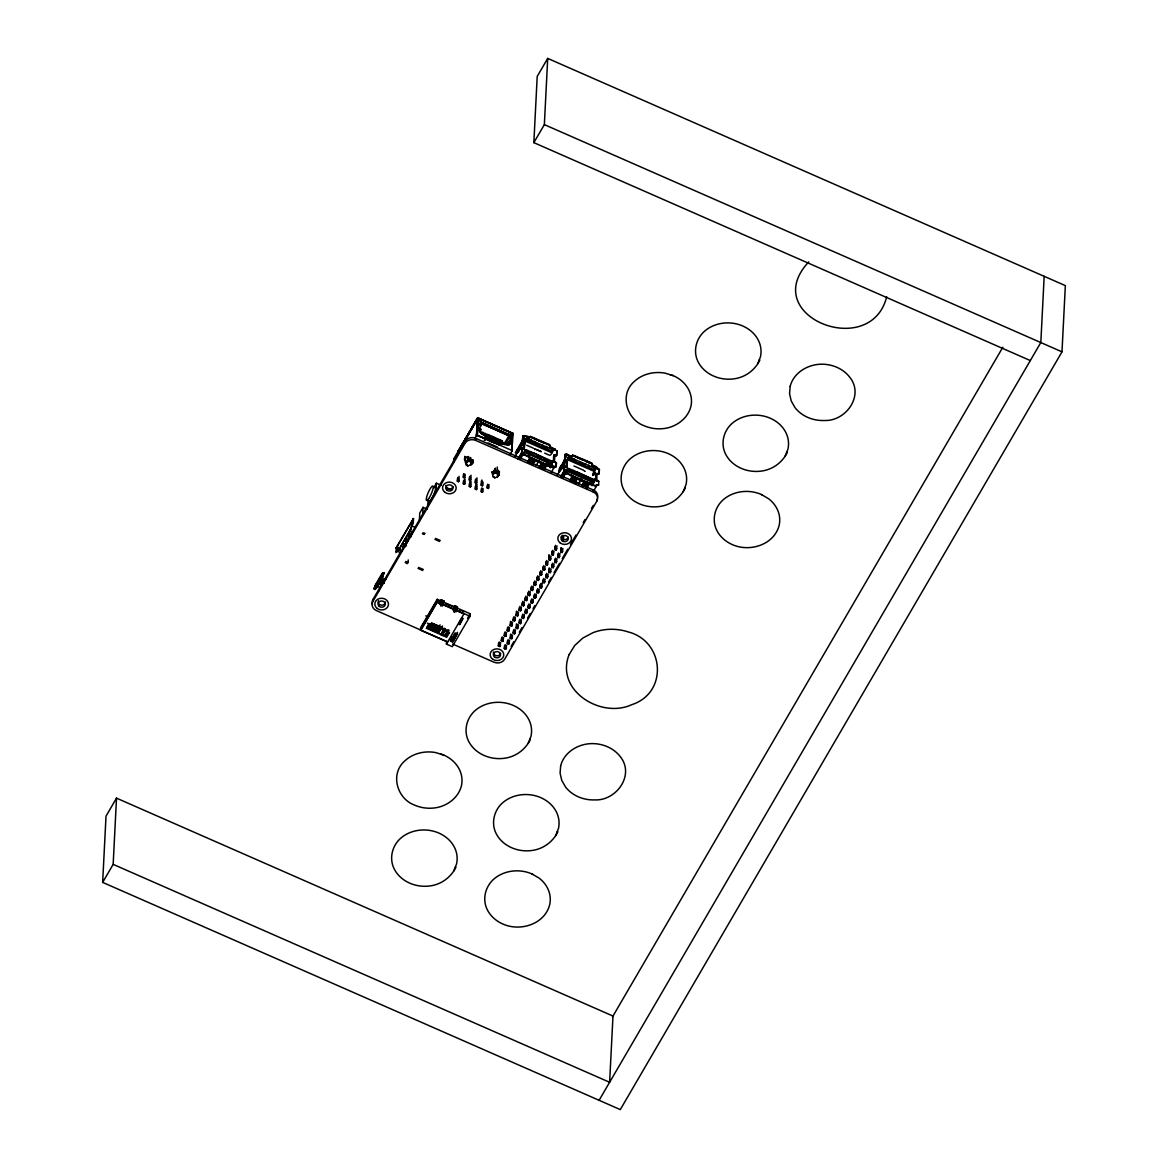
<?xml version="1.0" encoding="UTF-8"?>
<svg xmlns="http://www.w3.org/2000/svg" width="1168" height="1168" viewBox="0 0 1168 1168"><rect width="100%" height="100%" fill="white"/><g stroke="black" fill="none" stroke-linecap="round" stroke-linejoin="round"><path stroke-width="1.5" d="M511.058 437.066L512.708 433.197L478.135 417.983L478.179 428.072C478.398 432.715 489.757 440.102 486.968 435.606M502.167 441.884L502.05 444.147L508.766 444.833L511.642 442.76L512.591 433.109L512.08 450.936L510.241 454.191M502.036 444.117L508.766 444.833L508.927 441.577L511.642 442.76L511.832 438.993L510.547 439.285L507.788 444.001M543.485 468.076L543.689 467.945C540.419 464.879 539.572 469.667 540.901 465.74L541.981 464.733L544.828 465.974C542.638 470.149 544.872 467.784 540.609 466.514L540.156 467.375L543.354 468.777M502.05 444.147L499.378 442.891L499.335 444.628L489.772 440.424C491.173 437.591 485.231 436.788 485.465 440.234M493.261 477.186L491.889 471.638L493.349 473.434L494.779 473.376L497.524 469.93L497.48 476.894L494.721 477.829L493.349 476.632M396.463 551.427L396.901 547.077L413.443 518.592L412.654 520.052M466.616 462.557L466.455 465.419L464.776 459.696L466.076 461.55L469.215 460.688C472.208 453.987 468.718 462.732 471.638 464.003L467.828 466.017L466.601 464.835M505.598 443.825L509.117 437.796L509.277 434.569L512.591 433.138L511.642 442.76L508.752 444.716L501.744 442.19L508.679 444.672M524.914 436.16L524.169 436.759L524.899 436.19C522.549 434.496 528.783 439.226 530.447 436.949L542.843 442.395M596.658 467.696L597.33 468.894C597.476 465.141 591.315 466.397 591.738 463.097L572.554 454.863L571.984 456.688L566.568 454.367L571.984 456.688L572.656 455.491L589.84 463.024M383.002 581.08L380.841 584.774C381.469 583.942 380.578 580.671 382.797 582.511C377.439 580.627 383.732 589.913 381.951 580.613L379.775 584.453L381.133 585.037M383.513 573.824L383.717 572.889L380.739 577.182L382.987 573.371C383.732 573.43 383.177 573.415 382.593 573.532L375.541 585.635L375.162 589.563L382.476 577.678L383.703 572.875L382.9 573.079L383.25 574.072L383.834 573.108L383.513 573.984L382.082 573.473L375.03 585.562C376.636 587.577 372.592 590.804 376.359 588.176M495.451 468.368L494.998 473.303M495.203 473.171L495.349 468.397M470.952 465.156L472.558 463.273L472.69 459.988M562.874 477.814L565.604 473.128L565.765 469.682L565.633 471.814L564.421 470.12C560.844 463.725 569.152 467.244 565.911 467.375L566.976 460.134L566.597 467.711M408.479 537.338L409.953 534.389L408.479 538.083M453.534 607.053L456.206 608.221L454.381 612.047M470.675 458.79L470.587 461.302L469.215 460.688L468.835 457.885M554.274 449.972L554.231 448.965L555.019 449.359L554.274 449.972L557.034 450.746L556.464 455.666L554.012 455.126L553.661 462.017L556.421 462.776L556.231 466.528L554.143 466.879L551.34 472.748M566.509 455.345L567.298 454.732L566.597 454.337L567.4 454.717L566.626 454.294M497.553 474.573L497.247 467.01M499.072 474.996L499.291 471.843L499.159 474.865L497.48 476.894M464.879 459.783L464.762 456.586L464.674 460.338L466.251 456.746M479.333 428.51L481.085 425.488L481.26 422.261L478.135 417.983M474.748 438.482L476.573 435.401L478.048 417.998L481.099 422.86L509.058 435.328L504.255 443.665M499.335 471.697L498.897 475.215M1030.307 360.562L533.849 142.642L537.207 76.416L547.704 58.4L1065.347 285.62L1061.989 351.845L620.296 1109.6L102.653 882.38L106.011 816.155L116.508 798.138L612.981 1016.058L609.623 1082.283L113.165 864.364L116.508 798.138M447.651 641.874L376.403 610.587A7.884 6.76 2.9 0 1 372.855 601.491L372.957 599.461L465.171 441.256A7.884 6.76 2.9 0 1 475.726 438.35L593.373 489.991A7.884 6.76 2.9 0 1 597.593 497.437M379.381 582.949L375.673 587.621C377.439 589.957 377.863 581.095 380.812 583.854L382.184 582.496L380.841 584.774L381.264 582.233L382.024 582.336M381.206 583.562L381.732 582.248M381.586 583.066L381.951 580.613L383.002 581.211M383.878 578.656L383.703 579.416M402.668 548.201L404.186 544.303L405.88 543.908L404.084 545.033L402.653 547.544L403.252 548.172M402.843 548.493L402.741 547.339M403.121 548.741L402.814 547.763M404.084 545.033L404.332 544.127M404.756 543.879L403.369 546.96L403.807 544.025M405.719 544.507L405.69 543.66M405.778 561.443L407.997 562.582L408.245 559.939M407.092 542.667L407.019 541.412L405.486 540.755L406.07 539.747M409.194 536.944L410.537 534.608L408.523 537.426M419.429 519.731L419.765 512.986L423.05 507.35L427.342 509.233M422.714 514.11L423.05 507.35M447.578 641.962L420.524 630.224L420.641 627.727L437.226 599.286L470.164 613.74L470.032 616.237L452.293 646.678L446.41 644.094L446.541 641.597M437.343 599.943L421.006 627.873L420.889 630.238L437.226 602.206L437.343 599.943L443.548 603.549L443.592 602.688M427.809 505.335L428.057 500.473M426.466 628.399L428.802 624.252L431.678 623.376L448.03 630.559L449.023 633.275L446.702 637.275L426.466 628.253L428.802 624.252M435.985 491.319L436.394 483.216L441.212 485.333M432.671 630.983L434.438 626.734L431.167 630.326L434.438 626.734M420.524 630.224L437.095 601.783L437.226 599.286M440.511 603.287L440.628 600.775L439.81 604.484L440.511 603.287L437.095 601.783M440.672 602.294L440.716 601.418L442.774 602.323L440.949 606.148M441.212 599.783L444.03 601.286L443.446 602.294L440.613 601.053L441.212 599.783L444.03 601.286M437.226 602.206L442.628 605.725L444.044 601.024M442.76 635.553L444.555 631.158L441.27 634.75L444.555 631.158M446.176 604.703L446.22 603.841L447.943 604.601M453.432 462.718L453.87 458.717L477.478 418.144L512.854 433.766M448.716 605.827L448.76 604.951L450.249 605.608M458.06 451.534L477.493 418.129L476.573 435.401L489.772 440.424M459.112 476.398L458.513 481.727L457.403 481.231L457.564 478.121M457.403 481.231L457.929 477.478M450.425 640.925L455.097 632.91L457.447 633.947L452.775 641.947L450.425 640.925L452.06 636.633M458.513 481.727L458.659 478.603M451.68 639.816L451.607 641.436L455.885 634.122L455.184 633.815L451.68 639.816L450.512 639.305M457.447 606.907L456.849 608.178L454.031 606.937L454.629 605.666L457.447 606.907L456.746 610.411L456.046 611.609L453.213 610.368L454.045 606.674L453.768 607.9L456.6 609.127L456.513 610.674L463.93 613.915L446.41 644.094M452.775 641.947L457.535 632.326M454.629 605.666L457.433 607.17M455.184 633.815L455.812 635.742L452.308 641.743L452.863 640.327M464.995 474.193L464.455 477.946L463.36 477.464L463.506 474.339M372.855 601.491L465.068 443.285L465.171 441.256M457.024 608.586L454.323 612.105M465.098 479.026L464.484 484.34L463.375 483.859L463.535 480.734M463.36 477.464L463.886 473.697M455.812 635.742L455.885 634.122M463.375 483.859L463.915 480.106M464.455 477.946L464.616 474.821M464.484 484.34L464.645 481.216M458.966 624.208L462.47 618.193L463.17 618.5L459.666 624.515L459.024 623.113L461.652 618.617M459.827 610.703L459.871 609.827M467.434 461.667L467.55 456.849M467.565 461.652L467.945 456.834M459.666 624.515L462.353 618.923M467.828 461.608L468.193 456.761M468.076 461.506L468.645 456.498M471.04 475.245L470.441 480.574L469.332 480.092L469.492 476.967M471.069 481.654L470.456 486.968L469.361 486.487L469.507 483.362M469.332 480.092L469.857 476.325M470.558 462.791L470.646 459.141M470.821 463.2L470.762 459.71M469.361 486.487L469.959 481.158M470.441 480.574L470.602 477.449M470.456 486.968L470.616 483.844M452.629 644.05L494.049 662.227A7.884 6.76 2.9 0 0 504.605 659.321L596.833 501.116A7.884 6.76 2.9 0 0 593.271 492.02L475.624 440.38L475.726 438.35M476.456 435.533L477.405 418.217M476.573 435.401L477.727 418.027M476.734 435.299L477.975 417.998L477.289 435.27L499.335 444.628M489.859 438.847L480.734 432.525L478.179 428.072L478.223 418.027L477.362 435.284L511.832 450.439M477.026 477.873L476.413 483.202L475.303 482.705L475.464 479.581M477.04 484.267L476.442 489.596L475.332 489.1L475.493 485.99M475.303 482.705L475.843 478.953M481.085 425.488L478.792 424.641L481.231 422.451L478.369 424.291L478.632 429.225M475.332 489.1L475.945 483.786M476.413 483.202L476.573 480.077M476.442 489.596L476.602 486.472M482.924 482.063L482.384 485.815L481.289 485.333L481.523 480.647M482.939 488.458L482.413 492.21L481.304 491.728L481.464 488.604M481.289 485.333L481.888 480.004M481.304 491.728L481.844 487.976M482.384 485.815L482.545 482.691M482.413 492.21L482.574 489.085M488.896 484.676L488.37 488.443L487.26 487.961L487.421 484.837M487.26 487.961L487.786 484.194M488.37 488.443L488.531 485.319M494.458 470.251L494.298 473.449L494.911 468.587M494.779 473.376L495.144 468.543M497.743 475.172L497.714 471.376M497.889 475.347L498.123 470.543L498.196 475.653L499.335 471.609L499.086 474.85L498.751 471.157L498.196 475.653M498.546 643.13L498.4 645.933L499.816 646.546L500.649 642.561M499.247 641.933L498.4 645.933L499.101 644.721L500.517 645.349L499.816 646.546M511.555 442.73L510.358 443.066L510.547 439.285M510.358 443.066L510.81 439.051M510.62 442.818L511.073 438.934M510.883 442.716L511.263 438.891M511.175 442.672L511.365 438.891M501.51 638.049L501.364 640.838L502.78 641.466L503.612 637.465M502.211 636.852L501.364 640.838L502.065 639.641C504.751 640.4 501.306 642.955 502.912 638.662M512.022 451.14L512.796 433.284M504.474 632.968L504.328 635.757L505.744 636.37L506.576 632.384M504.518 645.758L504.372 648.547L505.788 649.174L506.635 645.174M505.175 631.757L504.328 635.757L505.029 634.545L506.445 635.173L505.744 636.37M505.218 644.561L504.372 648.547L505.072 647.349L506.489 647.963L505.189 647.787M507.438 627.873L507.292 630.662L508.708 631.289L509.54 627.289M516.402 453.053L522.3 443.636L523.001 443.957L517.117 453.359L516.592 451.432C516.256 451.549 524.388 441.095 522.87 435.752L524.841 436.336M507.481 640.677L507.335 643.466L508.752 644.079L509.598 640.093M508.138 626.676L507.292 630.662L507.992 629.464C510.679 630.224 507.233 632.793 508.854 628.501M517.117 453.359L517.307 450.249L519.074 449.081L522.651 440.073L524.695 441.767L524.242 449.111C521.059 445.358 521.176 454.396 522.622 452.133M508.182 639.465L507.335 643.466L508.036 642.269L509.452 642.882L508.153 642.707M518.738 449.403L517.658 452.542L519.045 450.819M508.898 641.29L508.752 644.079L507.686 643.495M510.474 621.391L510.255 625.581L511.672 626.194L512.518 622.208M510.518 634.195L510.299 638.37L511.715 638.998L512.562 634.998M511.102 621.595L510.255 625.581L510.956 624.384L512.372 624.997L511.672 626.194M511.146 634.385L510.299 638.37L511 637.173L512.416 637.801L511.117 637.611M513.365 617.697L513.219 620.5L514.635 621.113L515.482 617.127M522.87 435.752L522.3 440.672L524.651 442.132M524.622 441.548L523.863 441.767L524.111 436.628L523.556 448.789L524.359 448.804L522.257 447.782L522.563 455.009L521.687 454.936L524.067 453.593L523.979 454.44L528.681 456.498L529.381 458.09L547.967 466.251C552.23 463.404 540.069 464.689 538.725 461.302L538.915 460.499M524.023 453.666L521.775 455.14L524.067 453.593L523.279 453.228C520.986 450.045 522.797 456.031 519.366 457.944M513.409 630.501L513.263 633.29L514.679 633.917L515.526 629.917M514.066 616.5L513.219 620.5L513.92 619.288C516.621 620.047 513.161 622.617 514.781 618.325M514.11 629.304L513.263 633.29L513.964 632.092L515.38 632.706L514.081 632.53M520.519 459.228L523.308 453.374L519.848 458.323M514.825 631.114L514.562 633.742M524.417 444.351L524.68 443.402L524.125 448.687M516.402 611.214L516.183 615.405L517.599 616.032L518.446 612.032M516.446 624.019L516.241 628.209L517.643 628.822L518.49 624.836M517.03 611.419L516.183 615.405L516.884 614.207L518.3 614.821L517.599 616.032M525.512 452.162L525.615 450.016L526.491 449.943L551.427 460.893L551.617 463.623L551.325 464.295L525.206 452.834L526.403 451.753L551.617 463.623M525.79 441.343L526.199 438.526L527.075 438.453L552.011 449.403L552.201 452.147L551.909 452.819L525.79 441.343L524.125 444.22M517.074 624.208L516.241 628.209L516.942 626.997L518.344 627.625L517.044 627.435M526.403 451.753L526.491 449.943M526.096 440.686L527.075 438.453M519.293 607.535L519.147 610.324L520.563 610.937L521.41 606.951M519.337 620.325L519.205 623.113L520.607 623.741L521.454 619.741M519.994 606.323L519.147 610.324L519.848 609.127C522.549 609.886 519.088 612.441 520.709 608.148M533.849 142.642L544.361 124.626L547.704 58.4M520.037 619.128L519.205 623.113L519.906 621.916L521.308 622.529L520.008 622.354M520.753 620.953L520.49 623.566M528.695 457.374L529.075 456.221M550.07 445.227L549.617 446.877L555.019 449.359L549.646 446.468L549.529 444.585L530.199 436.277L529.688 437.62L530.053 436.963M527.659 462.09L529.484 458.98L530.754 458.776M522.257 602.44L522.125 605.228L523.527 605.856L524.374 601.856M522.3 615.244L522.169 618.033L523.571 618.646L524.417 614.66M522.957 601.243L522.125 605.228L522.811 604.031L524.228 604.659L523.527 605.856M529.469 459.389L530.564 458.717M529.703 452.556L530.973 451.753M530.418 440.613L531.513 439.927M523.001 614.032L522.169 618.033L522.87 616.835L524.271 617.449L522.972 617.273M525.22 597.359L525.089 600.148L526.491 600.761L527.337 596.775M525.921 596.162L525.089 600.148L525.79 598.95C528.476 599.71 525.031 602.265 526.637 597.972M525.264 610.149L525.133 612.952L526.534 613.565L527.381 609.565M525.965 608.951L525.133 612.952L525.834 611.74L527.235 612.368L525.936 612.178M532.404 464.82L534.112 461.433L533.659 460.061M546.259 459.214L534.097 453.14M535.046 442.73L534.696 441.329M526.68 610.776L526.418 613.39M534.112 461.433L533.747 460.119M528.184 592.264L528.053 595.067L529.454 595.68L530.301 591.694M528.885 591.066L528.053 595.067L528.754 593.855L530.155 594.483L529.454 595.68M528.243 605.068L528.097 607.856L529.513 608.484L530.345 604.484M528.943 603.871L528.097 607.856L528.797 606.659L530.214 607.272L528.9 607.097M531.148 587.183L531.017 589.971L532.418 590.599L533.265 586.599M531.206 599.987L531.06 602.776L532.477 603.389L533.309 599.403M531.849 585.986L531.017 589.971L531.717 588.774C534.404 589.533 530.958 592.103 532.564 587.811M531.907 598.775L531.06 602.776L531.761 601.564L533.177 602.192L531.878 602.002M538.711 462.192L539.12 460.63L538.623 462.148M532.608 600.6L532.345 603.228M534.126 582.102L533.98 584.891L535.397 585.504L536.229 581.518M534.17 594.892L534.024 597.68L535.44 598.308L536.273 594.308M534.813 580.89L533.98 584.891L534.681 583.693C537.368 584.453 533.922 587.008 535.528 582.715M534.871 593.694L534.024 597.68L534.725 596.483L536.141 597.096L534.842 596.921M539.426 467.244L541.251 464.149M542.2 445.358L543.441 445.563M535.572 595.519L535.309 598.133M545.821 466.762L542.332 463.886M537.09 577.007L536.944 579.81L538.36 580.423L539.193 576.423M537.134 589.811L536.988 592.599L538.404 593.213L539.236 589.227M537.791 575.809L536.944 579.81L537.645 578.598L539.061 579.226L538.36 580.423M537.835 588.599L536.988 592.599L537.689 591.402L539.105 592.015L537.806 591.84M540.054 571.926L539.908 574.714L541.324 575.342L542.156 571.342M546.463 446.497L546.814 447.899L546.288 446.395M545.879 466.601L545.514 465.273M540.098 584.715L539.952 587.519L541.368 588.132L542.273 582.744M540.755 570.729L539.908 574.714L540.609 573.517C543.295 574.276 539.85 576.831 541.456 572.539M540.799 583.518L539.952 587.519L540.653 586.307L542.069 586.935L540.769 586.745M541.514 585.343L541.237 587.957M543.018 566.845L542.872 569.634L544.288 570.247L545.12 566.261M543.062 579.635L542.916 582.423L544.332 583.051L545.179 579.051M543.719 565.633L542.872 569.634L543.573 568.422L544.989 569.05L544.288 570.247M548.683 466.149L549.062 464.995L545.383 464.178M543.762 578.437L542.916 582.423L543.616 581.226L545.033 581.839L543.733 581.664M545.982 561.75L545.836 564.538L547.252 565.166L548.084 561.166M551.34 462.703L551.427 460.893M552.201 452.147L552.011 449.403M546.025 574.554L545.879 577.342L547.296 577.956L548.142 573.97M546.682 560.552L545.836 564.538L546.536 563.341C549.223 564.1 545.777 566.67 547.398 562.377M546.726 573.342L545.879 577.342L546.58 576.145L547.996 576.758L546.697 576.583M547.442 575.167L547.164 577.795M553.486 460.323L549.632 467.288L553.486 460.323L553.588 456.119M556.231 466.528L553.953 466.193L553.384 467.346L548.726 465.2M549.018 555.267L548.799 559.457L550.216 560.071L551.062 556.085M549.062 568.071L548.843 572.247L550.259 572.875L551.106 568.874M549.646 555.457L548.799 559.457L549.5 558.26L550.916 558.873L550.216 560.071M549.69 568.261L548.843 572.247L549.544 571.05L550.96 571.678L549.661 571.488M555.88 467.127L556.421 462.776M556.464 455.666L557.034 450.746M551.909 551.573L551.763 554.377L553.179 554.99L554.026 551.004M552.61 550.376L551.763 554.377L552.464 553.165C555.165 553.924 551.705 556.494 553.325 552.201M551.953 564.378L551.807 567.166L553.223 567.779L554.07 563.794M552.654 563.18L551.807 567.166L552.508 565.969L553.924 566.582L552.625 566.407M553.369 564.991L553.106 567.619M554.873 546.493L554.727 549.281L556.143 549.909L556.99 545.909M558.757 471.638C557.18 470.806 566.334 460.309 565.224 454.337L567.21 455.681L566.568 454.367L567.254 454.775M555.574 545.295L554.727 549.281L555.428 548.084L556.844 548.697L556.143 549.909M554.917 559.282L554.785 562.085L556.187 562.699L557.034 558.713M559.457 471.945L558.771 471.244M555.618 558.085L554.785 562.085L555.486 560.874L556.888 561.501L555.588 561.312M557.881 554.201L557.749 556.99L559.151 557.618L559.998 553.617M558.581 553.004L557.749 556.99L558.45 555.793L559.852 556.406L558.552 556.231M559.297 554.829L559.151 557.618L558.085 557.034M564.816 473.712C563.005 472.675 569.458 471.799 564.421 470.12M564.611 466.368L564.407 470.31M566.991 460.718L564.655 459.258L565.224 454.337M560.917 547.719L560.713 551.909L562.115 552.522L562.961 548.537M561.545 547.909L560.713 551.909L561.414 550.712L562.815 551.325L561.516 551.15M562.027 538.55L562.188 535.294L563.604 535.922L563.356 540.784M562.742 540.361L562.786 536.681M566.582 466.426L566.436 467.361M567.56 471.434L567.969 468.602L568.845 468.543L593.782 479.479L593.972 482.223L593.68 482.895L567.56 471.434L565.896 474.296M568.144 459.944L568.553 457.126L569.429 457.053L594.366 467.988L594.556 470.733L594.264 471.405L568.144 459.944L566.465 462.805M567.867 470.762L568.845 468.543M568.451 459.272L569.429 457.053M571.05 475.975L571.327 474.719L571.736 476.69L590.322 484.837C594.585 482.004 582.423 483.275 581.065 479.887L581.27 479.084L580.978 480.734L581.372 479.172L581.065 479.887M570.013 480.676L571.838 477.581L573.108 477.376M571.809 477.989L572.919 477.303M572.773 459.199L573.868 458.528M572.101 471.084L573.313 470.339M574.758 483.421L576.466 480.019L576.014 478.661M588.03 477.201L576.452 471.726M576.466 480.019L576.101 478.705M581.065 480.778L581.109 479.858L565.604 473.128M581.781 485.844L583.606 482.734L584.861 482.53M584.555 463.959L585.796 464.149M587.694 483.771L588.161 485.348L584.686 482.472M585.241 471.361L584.321 471.113M588.219 476.894L588.555 478.296M589.125 466.572L588.818 465.083M592.585 474.266L596.527 467.507L597.359 467.886L591.972 465.477L592.424 463.813M571.4 475.449L591.373 484.224L571.064 475.434L565.677 471.872L562.202 476.924M593.271 492.02L593.373 489.991M593.972 482.223L593.782 479.479M594.556 470.733L594.366 467.988M595.169 475.288L596.06 474.763L595.373 480.063M597.826 468.237L596.629 468.558L599.388 469.332L599.169 473.653L596.352 473.726L596.001 480.617L598.775 481.362L598.585 485.114L596.308 484.778L595.738 485.932L591.081 483.786M596.833 501.116L596.936 499.101M596.41 473.639L598.819 474.252L599.388 469.332M1044.177 276.32L1040.819 342.545L599.111 1100.3M464.776 456.542L464.616 459.798L464.806 456.454M554.114 454.98L554.858 455.374L554.362 462.338L554.61 461.594M597.052 473.288L596.717 480.924L597.213 480.267M497.714 470.339L497.553 473.142L496.108 472.5M593.694 491.348L596.498 485.465L598.585 485.114M472.558 463.156L472.763 460.221L471.638 464.003M487.333 435.43L480.442 432.569L480.895 429.269L478.179 428.072L480.895 429.269M375.132 588.249L374.067 588.19L374.417 589.329L374.344 587.957L374.928 588.541M570.787 480.705L571.064 479.814M574.057 482.267L574.831 479.479M585.737 487.655L587.168 484.559L584.336 483.318C579.854 485.114 585.956 487.742 587.168 484.559M534.827 461.915L532.477 460.893L531.893 463.097M545.909 466.193L544.376 469.215L545.412 466.718L542.974 466.061M565.911 467.375L566.67 467.536M587.752 485.304L585.416 484.121M528.52 462.367L530.214 459.564L533.061 460.805L531.98 462.645L533.061 460.805M571.006 480.661L572.568 478.15L575.415 479.406L574.32 481.231L575.415 479.406M585.737 487.114L586.044 486.53C581.095 485.976 581.912 485.012 586.059 486.472L586.132 486.326M544.828 465.974L543.733 467.799C540.419 464.265 538.536 467.098 543.368 468.704L543.675 468.091M424.451 534.389C421.268 534.287 422.174 531.98 425.035 533.338M386.885 576.598L387.177 575.736M555.223 449.563L554.318 449.914L554.975 450.308M522.607 455.14L521.716 455.257M375.585 587.884L376.14 588.263M379.089 583.168C378.038 585.285 382.958 576.058 381.98 578.481L381.148 578.248L379.133 583.095L378.593 582.598M380.841 584.774L381.367 583.679M549.033 465.623L529.046 456.863M381.951 580.613L381.235 582.628L384.287 583.27M595.855 478.778L592.001 485.757M374.344 588.935L374.052 588.263M422.699 570.51L418.013 568.378M423.298 569.444L418.597 567.444M439.621 541.47L434.934 539.353M440.219 540.419L435.518 538.419M443.46 602.016L442.628 605.725M408.289 538.419L412.946 519.848M456.046 611.609L456.863 607.915M494.152 470.237L492.619 474.675M528.549 460.192L528.958 459.345L528.505 460.791M542.667 466.397L543.062 465.536M570.86 479.376L571.313 477.931L570.685 479.362M588.249 484.778L586.73 487.801L587.723 485.479M886.702 296.701C870.919 360.839 757.565 316.251 808.767 261.895M566.465 466.937L567.093 462.017L566.699 462.776M375.293 587.738L375.22 587.84M382.403 578.189L383.527 573.882M566.83 466.455L566.568 466.674M534.141 461.024L532.608 464.061M481.172 422.685L509.16 435.065L512.591 433.138M574.072 481.508L574.276 481.143M532.433 461.214L532.009 461.973L532.477 460.893M528.564 461.535L530.214 459.564M540.696 466.382L541.981 464.733M583.051 484.968L584.336 483.318M412.742 519.906L413.443 518.592L396.828 546.609L395.923 552.625L398.668 550.259L410.231 530.403L413.238 522.943L413.487 518.621L412.83 519.818M549.967 446.103L549.617 446.877M592.322 464.703L591.972 465.477M383.381 573.868L383.776 573.035L383.016 573.225M383.396 581.124L382.651 579.97L382.783 581.036M517.176 451.943L522.417 441.606M453.593 459.506L453.87 458.717M528.943 456.148L528.666 456.907L528.973 456.133L528.666 456.907L523.249 454.527M571.064 475.434L571.371 474.704M519.891 449.169L521.819 444.307M519.22 458.79L521.819 452.235M552.639 465.769L551.997 464.966L550.391 467.842M562.888 466.134L564.816 461.272M561.574 477.376L564.173 470.821M528.71 456.849L538.652 461.214L528.71 456.849L529.016 456.119M453.739 871.021L456.513 864.116A32.85 28.149 2.9 0 0 438.92 833.091A32.85 28.149 2.9 0 0 399.69 839.164C392.448 846.216 389.586 857.151 393.207 866.685A32.85 28.149 2.9 0 0 434.803 884.95C444.015 882.336 451.666 875.825 455.929 867.269L455.345 867.021M528.155 743.359L530.929 736.453A32.85 28.149 2.9 0 0 513.321 705.428A32.85 28.149 2.9 0 0 474.106 711.502C466.864 718.554 464.003 729.489 467.623 739.023A32.85 28.149 2.9 0 0 509.219 757.287C518.431 754.674 526.082 748.162 530.33 739.607L529.761 739.359M683.207 491.626L685.981 484.705A32.85 28.149 2.9 0 0 668.388 453.68A32.85 28.149 2.9 0 0 629.172 459.754C621.916 466.806 619.069 477.741 622.69 487.275A32.85 28.149 2.9 0 0 664.285 505.54C673.498 502.926 681.148 496.415 685.397 487.859L684.813 487.611M555.647 835.602L558.421 828.681A32.85 28.149 2.9 0 0 540.828 797.656A32.85 28.149 2.9 0 0 501.598 803.745C494.356 810.782 491.509 821.717 495.115 831.266A32.85 28.149 2.9 0 0 536.711 849.516C545.938 846.902 553.588 840.391 557.837 831.85L557.253 831.587M757.623 363.963L760.397 357.043A32.85 28.149 2.9 0 0 742.804 326.018A32.85 28.149 2.9 0 0 703.574 332.106C696.332 339.143 693.485 350.079 697.106 359.613A32.85 28.149 2.9 0 0 738.687 377.877C747.914 375.264 755.565 368.752 759.813 360.197L759.229 359.948M785.115 456.192L787.889 449.271A32.85 28.149 2.9 0 0 770.296 418.246A32.85 28.149 2.9 0 0 731.08 424.334C723.839 431.372 720.977 442.307 724.598 451.855A32.85 28.149 2.9 0 0 766.193 470.105C775.406 467.507 783.056 460.995 787.305 452.439L786.736 452.177M481.07 422.947L508.854 435.766M519.702 449.315L522.505 443.095L514.811 456.819M520.402 457.798L521.687 454.79M561.399 469.419L564.859 461.681L557.165 475.405M562.757 476.398L564.042 473.39M386.039 578.875L385.674 579.62M508.985 435.518L480.953 423.21M524.257 448.424L523.512 448.658M398.901 549.267L398.171 550.785L410.07 530.082M486.662 437.737L488.093 434.657L486.983 434.175M487.947 438.307L489.377 435.226L490.487 435.708L489.056 438.788M489.304 441.154L491.772 436.263L492.881 436.759L490.721 441.387M489.626 440.891L491.772 436.263M490.414 441.65L492.881 436.759M491.699 442.205L494.166 437.314L495.261 437.81L493.115 442.424M494.093 443.256L496.546 438.365L497.656 438.847L495.509 443.475M494.4 442.993L496.546 438.365M496.473 444.307L498.94 439.416L500.05 439.898L497.904 444.526M496.794 444.044L498.94 439.416M499.189 445.096L501.335 440.467L502.43 440.949L500.999 444.03M524.753 443.417L524.374 443.752M566.568 467.098L565.852 467.258M382.681 580.978L382.695 580.146L383.688 580.54M412.684 519.994L413.399 518.577M411.618 525.921L412.508 524.082M382.447 580.803L383.308 581.022L382.33 580.613M576.101 483.245L576.627 482.18M532.068 462.105L532.009 461.973M552.712 465.638L552.026 465.302M595.607 475.507L595.709 474.967M374.753 588.526L374.446 588.76M574.963 482.647L576.423 479.785M586.526 488.574L588.161 485.348M562.231 467.755L561.531 468.572M573.955 482.136L574.014 481.245L570.802 480.559L572.729 480.603M480.822 423.473L508.941 435.606M574.276 481.377L571.24 479.858M593.329 474.953L594.935 472.076M564.772 460.192L559.895 469.229L564.728 460.601M554.07 468.061L538.769 461.272L539.105 460.586L536.2 465.419M580.978 479.844L581.46 479.187L578.554 484.005M574.787 479.8L573.795 481.8L574.481 480.69M522.373 442.015L517.541 450.644L516.84 450.337M517.862 459.082L521.819 452.366M561.02 476.223L564.363 470.31M561.72 476.544L563.326 473.668M529.63 438.102C532.053 437.036 522.549 434.715 525.045 436.131L524.286 435.708M566.757 462.718L567.122 462.061L567.356 463.2M375.541 586.132L379.235 579.722L375.016 586.219L375.629 585.489M477.566 418.129L458.206 451.213L476.865 419.735M102.653 882.38L113.165 864.364M433.941 487.421L436.394 483.216M458.455 451.213L476.748 419.721M470.616 430.817L477.04 419.794L458.557 451.242L468.777 433.97M405.632 543.762L403.573 546.566M409.793 536.769L410.727 535.178M481.26 433.693L482.209 432.072L483.318 432.554L482.369 434.189M465.404 462.718L466.076 461.55M408.114 562.377L407.165 563.633L405.208 562.509M484.749 435.226L485.698 433.605L484.603 433.124M484.18 440.365L486.005 437.241M488.093 434.657L487.144 436.277L486.034 435.795M489.377 435.226L488.428 436.847L489.538 437.328L490.487 435.708M494.166 437.314L493.217 438.949L494.312 439.431L495.261 437.81M497.656 438.847L496.707 440.482L495.597 440M500.05 439.898L499.101 441.533L497.991 441.037M500.386 442.088L501.335 440.467M501.495 442.584L502.43 440.949M510.752 436.628L512.489 433.401M510.971 436.832L512.694 433.547M507.175 444.585L508.927 441.577L511.365 442.687M523.6 435.649L522.519 436.35M515.263 452.907L521.497 442.234M524.242 441.738L526.199 438.526M523.658 453.228L525.615 450.016M440.935 605.477L442.774 602.323M440.073 624.851L435.912 631.917L435.08 631.567L437.416 627.639M442.526 625.931L438.365 632.998L437.533 632.633L439.869 628.72M549.033 445.11L530.447 436.949L544.828 443.402M454.367 611.36L456.206 608.221M550.624 455.009L554.304 449.052M555.734 455.768L556.815 455.067M553.165 460.542L550.011 464.689M555.734 462.061L556.07 463.375M467.507 618.31L470.164 613.74M565.954 454.235L564.874 454.936M564.655 459.258L566.976 460.134M559.399 468.456L561.18 465.404M565.765 461.754L568.553 457.126M572.802 455.549L591.738 463.097M566.013 471.814L567.969 468.602M578.569 483.596L580.189 480.822M592.366 483.275L594.935 478.88M592.95 483.537L595.519 479.128M598.089 480.647L598.775 481.362M440.628 754.09L443.767 755.054A32.85 28.149 2.9 0 1 461.36 786.079C458.644 796.474 449.738 803.993 439.65 806.913A32.85 28.149 2.9 0 1 414.582 805.117C397.062 798.751 389.878 774.121 404.551 761.142A32.85 28.149 2.9 0 1 435.664 752.572L443.767 755.054M511.102 646.327L513.847 641.626M519.322 632.238L522.067 627.537M527.542 618.135L530.287 613.434M533.017 608.732L534.842 605.608M548.537 582.117L551.281 577.415M554.012 572.714L559.501 563.312M562.231 558.611L567.706 549.223M570.451 544.522L575.926 535.119M583.241 522.592L585.066 519.453M591.446 508.489L593.286 505.364M670.111 374.68L673.25 375.643A32.85 28.149 2.9 0 1 690.843 406.668C688.127 417.064 679.221 424.583 669.133 427.503A32.85 28.149 2.9 0 1 644.064 425.707C626.544 419.341 619.361 394.711 634.02 381.732A32.85 28.149 2.9 0 1 665.132 373.161L673.25 375.643M532.958 874.511L532.024 873.956A32.85 28.149 2.9 0 0 492.808 880.044C485.567 887.081 482.705 898.017 486.326 907.565A32.85 28.149 2.9 0 0 502.839 924.019C520.037 931.801 544.478 924.414 549.617 904.981A32.85 28.149 2.9 0 0 539.149 878.146L532.024 873.956M762.441 495.101L761.507 494.546A32.85 28.149 2.9 0 0 722.277 500.634C715.035 507.671 712.188 518.607 715.794 528.155A32.85 28.149 2.9 0 0 732.321 544.609C749.52 552.391 773.946 545.003 779.1 525.571A32.85 28.149 2.9 0 0 768.617 498.751L761.507 494.546M612.572 1016.759L1002.845 347.217M400.274 548.464L396.843 547.208L396.156 548.259L396.813 547.281L399.923 548.712L396.74 547.427L396.083 548.566L396.726 547.485L399.836 549.164M458.557 451.242L476.967 419.779M431.985 622.734L428.422 628.632L427.605 628.282L429.926 624.354M428.422 628.632L430.758 624.719M434.613 623.887L431.05 629.786L430.233 629.435L432.554 625.508M431.05 629.786L433.386 625.873M437.153 625.011L433.591 630.91L432.773 630.545L435.095 626.617M433.591 630.91L435.927 626.982M445.417 628.632L441.854 634.531L441.037 634.166L443.358 630.253M441.854 634.531L444.19 630.603M449.081 630.238L445.519 636.137L444.687 635.786L447.023 631.859M445.519 636.137L447.84 632.224M454.337 611.988L456.162 608.951M498.999 443.3L501.963 444.044M427.605 628.282L430.277 623.843M430.233 629.435L433.781 623.522M432.773 630.545L436.336 624.646M435.08 631.567L438.642 625.654M435.912 631.917L439.475 626.019M437.533 632.633L441.095 626.734M438.365 632.998L441.913 627.099M441.037 634.166L444.585 628.267M444.687 635.786L448.249 629.873M374.432 587.913L374.621 589.344M565.341 462.207L559.063 471.419M560.698 470.193L563.502 465.609M545.076 467.769L544.259 469.069L544.974 468.018M587.431 486.37L586.613 487.655L587.329 486.603M478.033 418.086L512.343 433.255L478.092 418.027M381.089 578.335L381.44 577.985M539.339 466.996L541.134 464.295M576.028 483.012L576.744 481.961M400.011 548.522L396.872 547.135L396.215 548.084L396.872 547.135L400.011 548.507L396.843 547.208M398.814 549.383L396.492 551.427M561.093 468.003L560.012 471.127L559.662 468.835L561.501 467.536L566.013 456.498L564.991 458.674M480.486 432.525L485.348 434.803M501.831 442.044L508.752 444.745M378.636 583.942L378.549 582.671L379.06 583.343M592.731 475.434L594.877 472.558M396.273 547.909L396.901 547.077M383.119 574.481L383.673 573.546L382.943 573.897M487.041 437.606L489.64 438.788M410.143 529.951L410.756 529.192M571.327 479.347L572.568 478.15M564.786 474.135L564.071 473.858L566.378 472.252M594.089 480.077L587.27 477.537M564.129 473.726L565.662 471.96M406.917 542.156L405.486 540.755L406.858 542.302L405.457 541.426L406.041 540.419L407.793 541.193M381.629 582L382.622 582.365M554.727 455.418L554.012 455.126M597.067 474.004L596.352 473.726M487.187 435.314L480.647 432.379M379.162 590.585L378.403 590.993M383.206 573.722L383.863 573.371L382.71 573.678M381.44 582.044L382.389 582.467M541.222 464.557L542.405 464.309M583.577 483.143L584.759 482.91M565.633 471.814L566.422 471.668M382.885 573.43L383.659 573.284M383.732 572.933L382.914 573.035L383.659 572.962M382.914 573.035L383.673 572.919M584.219 475.975L584.978 475.887M554.712 454.702L556.085 455.155M410.932 534.418L411.676 534.535M410.99 536.813L409.399 536.769L409.91 537.426M406.084 545.222L404.493 545.179L406.479 545.879M405.165 546.814L403.559 546.77L404.07 547.427M530.549 459.126L533.732 460.528M572.889 477.712L576.087 479.114M596.585 467.55L597.344 467.828M554.172 448.906L554.961 449.169M530.944 452.162L534.083 453.549M573.298 470.748L576.437 472.135M381.133 582.598L382.082 582.978M396.945 547.004L400.244 548.522M380.841 583.27L381.878 583.723M544.361 124.626L1061.989 351.845M529.177 440.292L538.974 444.599M542.244 446.03L547.135 448.176M568.276 457.447L576.437 461.039M579.693 462.47L584.599 464.616M526.987 440.263L551.924 451.213M569.327 458.863L594.264 469.799M509.277 434.627L481.26 422.261L509.233 434.817M526.695 445.227L533.221 448.103M536.433 449.636L541.383 451.68L534.331 448.6L534.725 449.519M544.653 453.111L549.544 455.272M573.941 465.974L578.846 468.12M525.337 450.352L528.608 451.782M536.754 455.359L541.66 457.52M544.916 458.951L549.821 461.097M569.327 469.653L584.015 476.106M568.758 470.354L593.694 481.289M490.823 437.898L491.932 438.38M521.877 451.885L524.038 453.009M499.086 443.154L501.831 444.147M581.109 479.858L596.425 486.647M516.417 452.644L517.249 452.761M530.009 460.207L532.885 461.462M541.777 465.375L544.653 466.631M572.364 478.792L575.24 480.063M584.131 483.961L587.008 485.216M488.02 442.935L497.583 447.125M470.193 458.425L470.733 457.535M463.725 476.821L464.835 477.318M469.697 479.449L470.806 479.931M475.683 482.077L476.778 482.559M481.654 484.691L482.764 485.187M487.625 487.319L488.735 487.801M457.768 480.603L458.878 481.085M463.754 483.231L464.849 483.713M469.726 485.844L470.835 486.326M475.697 488.472L476.807 488.954M481.683 491.1L482.778 491.582M446.03 487.436L450.848 489.553M555.545 548.522L556.479 548.931M555.077 549.325L556.012 549.734M561.049 551.938L562.115 552.522M552.581 553.603L553.515 554.026M552.114 554.406L553.048 554.815M549.617 558.698L550.551 559.107M549.15 559.501L550.084 559.91M555.121 562.115L556.187 562.699M546.653 563.779L547.588 564.188M543.689 568.86L544.624 569.283M540.726 573.955L541.66 574.364M537.762 579.036L538.696 579.459M411.895 525.98L415.18 527.425M534.783 584.131L535.732 584.54M410.041 530.768L413.165 532.141M531.82 589.212L532.769 589.621M407.939 540.098L404.989 538.798L408.041 540.857M528.856 594.293L529.805 594.716M525.892 599.388L526.841 599.797M399.938 548.653L396.813 547.281L396.113 548.42L396.77 547.354L400.04 548.449M396.697 547.558L399.836 548.945M398.857 549.938L401.982 551.311M522.928 604.469L523.877 604.878M397.193 551.208L400.478 552.639M519.964 609.565L520.913 609.973M517.001 614.645L517.935 615.054M514.037 619.726L514.971 620.15M511.073 624.822L512.007 625.23M508.109 629.902L509.044 630.311M451.082 605.973L452.702 606.688M461.813 610.674L464.046 611.667M443.329 604.528L453.914 609.17M456.746 610.411L470.032 616.237M443.11 604.776L453.695 609.433M505.145 634.998L506.08 635.407M502.182 640.079L503.116 640.487M501.714 640.882L502.649 641.29M499.218 645.159L500.152 645.583M498.751 645.962L499.685 646.371M504.722 648.59L505.788 649.174M425.751 615.872L426.933 616.383M427.415 623.143L449.622 632.895M579.518 468.441L583.752 470.31M530.374 462.017L528.447 461.959L531.63 463.36L532.009 462.572L528.885 461.272M577.591 457.695L582.379 459.842M585.577 461.272L590.366 463.419M509.117 437.796L511.555 438.905M493.889 476.909L494.721 477.829M466.996 465.112L467.828 466.017M377.906 585.489L379.439 587.854M548.902 554.931L549.34 555.91M434.029 487.757A7.884 1.65 -66.3 0 1 433.678 494.779A7.884 1.65 -66.3 0 1 428.598 500.284M465.068 443.285A7.884 6.76 2.9 0 1 475.624 440.38M453.009 486.589A3.606 3.095 2.9 0 1 448.76 488.954A3.606 3.095 2.9 0 1 445.928 485.26M568.305 537.192A3.606 3.095 2.9 0 1 561.166 536.681M500.605 653.335A3.606 3.095 2.9 0 1 496.356 655.701A3.606 3.095 2.9 0 1 493.524 652.021M385.382 601.929A3.606 3.095 2.9 0 1 381.06 605.097A3.606 3.095 2.9 0 1 378.534 600.659M372.548 604.615A7.884 6.76 2.9 0 1 372.957 599.461M499.262 471.507L499.159 474.792L499.335 471.609M472.733 460.046L472.617 463.141L472.763 460.134M560.669 765.77L560.085 773.099L561.735 780.341L565.516 786.984A32.85 28.149 2.9 0 0 594.921 799.905C616.47 800.839 635.129 774.851 620.193 756.543A32.85 28.149 2.9 0 0 590.789 743.636C577.532 744.206 564.115 752.426 560.669 765.77M790.137 386.374L789.568 393.689L791.218 400.931L794.985 407.588A32.85 28.149 2.9 0 0 824.404 420.495C845.939 421.429 864.612 395.441 849.676 377.133A32.85 28.149 2.9 0 0 820.257 364.226C807.015 364.81 793.583 373.03 790.137 386.374M569.108 654.62C554.873 690.273 600.834 719.006 631.713 704.698C668.505 692.814 664.446 641.013 628.034 631.873A45.975 39.405 2.9 0 0 592.891 632.706L582.774 638.093L574.656 645.568L569.108 654.62M383.673 573.546L382.87 573.853L383.688 573.649M381.002 584.891L380.053 584.511L381.031 584.934M382.111 583.066L381.133 582.642L382.155 583.124M428.641 498.721A7.884 1.65 -66.3 0 0 433.182 486.384A7.884 1.65 -66.3 0 0 427.415 494.619A7.884 1.65 -66.3 0 0 428.641 498.721M444.862 492.283A6.833 5.855 2.9 0 0 456.06 489.202A6.833 5.855 2.9 0 0 447.198 482.369A6.833 5.855 2.9 0 0 444.862 492.283M560.144 542.901A6.833 5.855 2.9 0 0 571.356 539.806A6.833 5.855 2.9 0 0 562.48 532.973A6.833 5.855 2.9 0 0 560.144 542.901M492.735 659.248A6.833 5.855 2.9 0 0 503.715 655.642A6.833 5.855 2.9 0 0 494.429 649.233A6.833 5.855 2.9 0 0 492.735 659.248M377.147 608.44A6.833 5.855 2.9 0 0 388.36 605.345A6.833 5.855 2.9 0 0 379.483 598.512A6.833 5.855 2.9 0 0 377.147 608.44M379.279 606.396A3.606 3.095 2.9 0 0 385.206 604.761A3.606 3.095 2.9 0 0 380.52 601.155A3.606 3.095 2.9 0 0 379.279 606.396M494.575 657A3.606 3.095 2.9 0 0 500.503 655.365A3.606 3.095 2.9 0 0 495.801 651.759A3.606 3.095 2.9 0 0 494.575 657M562.275 540.857A3.606 3.095 2.9 0 0 568.203 539.222A3.606 3.095 2.9 0 0 563.516 535.616A3.606 3.095 2.9 0 0 562.275 540.857M446.979 490.239A3.606 3.095 2.9 0 0 452.907 488.618A3.606 3.095 2.9 0 0 448.22 484.997A3.606 3.095 2.9 0 0 446.979 490.239"/></g></svg>
